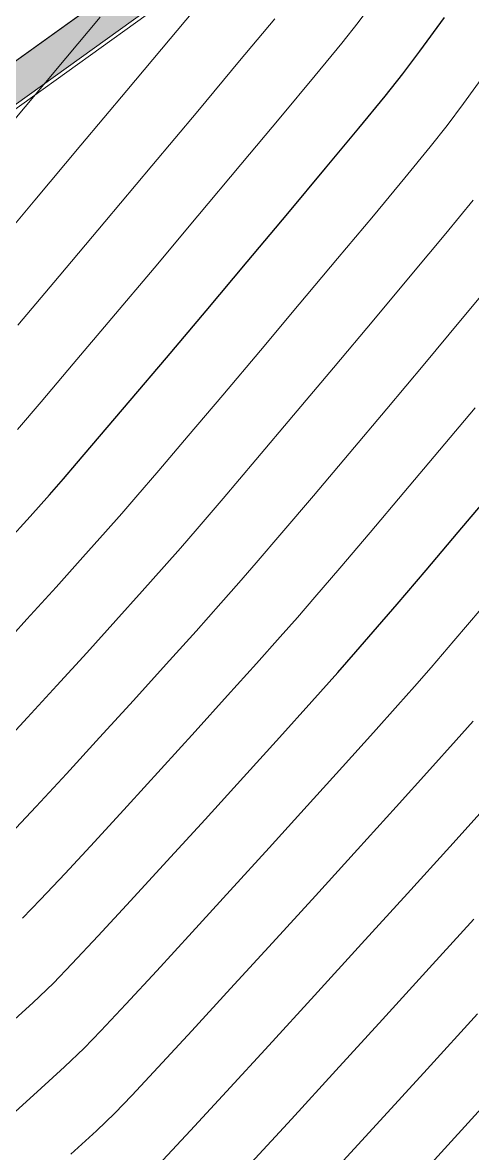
# Model space of a CAD drawing. Header units: millimetres. Extents: x 736950 to 740938, y 8500595 to 8502163.
# Drawn here: x 737817.15 to 737828.7, y 8501241.9 to 8501270.96 of the extents above; entities that cross this region are included whole.
import ezdxf

# ---------------------------------------------------------------- set-up
doc = ezdxf.new("R2010")
doc.units = ezdxf.units.MM
for name, color, linetype, lineweight in [('camino', 22, 'Continuous', 5), ('CAMINO ACTUAL', 1, 'Continuous', 13), ('CONT-MJR', 80, 'Continuous', 30), ('CONT-MNR', 96, 'Continuous', 15), ('pista', 251, 'Continuous', 5)]:
    doc.layers.add(name, color=color, linetype=linetype, lineweight=lineweight)

msp = doc.modelspace()

# ---------------------------------------------------------------- hatches: boundary and pattern name
at = {"layer": 'pista'}
h = msp.add_hatch(dxfattribs=at)
h.set_pattern_fill('HONEY', color=256, scale=3, angle=9.94991650582834, style=0)
h.set_pattern_definition([(9.94991650582834, (1479841.21072825, -18.49207214638591), (0.4979252195647159, 0.4170677100899267), [0.375, -0.75]), (129.9499165058283, (1479841.21072825, -18.49207214638591), (-0.6101538418184378, 0.222682034283025), [0.3749999999999999, -0.7499999999999998]), (69.94991650582834, (1479841.21072825, -18.49207214638591), (-0.112228622253722, 0.6397497443729518), [-0.75, 0.375])])
h.paths.add_polyline_path([(737744.7999806425, 8501250.923935566), (737743.4751223363, 8501250.754223157), (737756.465848178, 8501242.026572531), (737763.5739612179, 8501242.006896213), (737770.002546867, 8501243.455222024), (737769.8468594846, 8501244.342704736), (737763.4750639071, 8501242.907173423), (737756.7405500773, 8501242.925815564)])
h.paths.add_polyline_path([(737794.2809870465, 8501256.017245878), (737809.7820272583, 8501263.709828075), (737823.391616501, 8501273.483615467), (737837.0791595323, 8501280.557800073), (737851.5530432165, 8501285.77819753), (737870.8510758049, 8501293.050216693, -0.9976846880626209), (737871.0089264096, 8501292.63424804), (737865.2748787645, 8501289.581801567, 0.7845063948290762), (737866.1540430214, 8501286.121818589), (737883.2588851704, 8501291.348365877), (737897.4188924351, 8501296.516943583), (737903.2981396064, 8501301.44146652, -0.5512150924587264), (737904.1219025984, 8501301.177325813), (737906.855912117, 8501297.98174819, 0.5618964424650519), (737910.2738656431, 8501298.536066804), (737914.22079628, 8501308.558674501), (737925.6412323939, 8501300.72656757, 0.340189525830376), (737928.7023693406, 8501300.894137181), (737936.9171069289, 8501306.117412793, -0.358727273887905), (737938.1716059428, 8501305.962964654), (737943.1732157968, 8501301.051021611, 0.3417074120720416), (737946.0555081918, 8501300.709858142), (737955.8779356404, 8501307.072689936), (737971.8320576148, 8501314.464803053), (737988.5677626224, 8501323.411181662), (738023.1375471824, 8501336.282937778), (738044.4246208373, 8501357.728329657), (738061.4456776979, 8501362.208386911), (738078.9085143938, 8501363.070318012), (738112.0997810266, 8501372.051506756), (738118.6561313582, 8501373.365123207), (738128.3493353954, 8501376.976906104), (738155.2251721952, 8501366.826195797), (738176.6167526407, 8501363.543890122), (738193.8053773039, 8501353.328603027), (738204.7313956148, 8501340.877429372), (738207.705198212, 8501335.751671141), (738214.35685511, 8501331.742925933), (738229.9282901662, 8501313.374534177), (738233.5603594936, 8501308.186787868), (738234.53883727, 8501308.358438132), (738230.6417003467, 8501313.924784988), (738214.9478837823, 8501332.43754055), (738208.3676942562, 8501336.403214611), (738205.4657963786, 8501341.405035153), (738194.387784551, 8501354.029418997), (738176.9261677533, 8501364.406946706), (738155.4549153853, 8501367.70147717), (738128.3514754312, 8501377.93815071), (738118.4090486554, 8501374.233504975), (738111.8936108743, 8501372.928085677), (738078.7671659255, 8501363.964436961), (738061.3074614278, 8501363.102660457), (738043.958527311, 8501358.536303693), (738022.6381405202, 8501337.057350922), (737988.196920163, 8501324.233464561), (737971.4304040315, 8501315.270615296), (737955.4419368334, 8501307.862588815), (737945.5806043665, 8501301.47455489, -0.3391433520832071), (737943.8038299843, 8501301.693147572), (737938.8116631231, 8501306.59581691, 0.3560082385246841), (737936.4342009705, 8501306.876887502), (737928.158540546, 8501301.61487459, -0.3502196171718997), (737926.1502499409, 8501301.468794718), (737914.5128481541, 8501309.44969617, 0.4302069892023044), (737913.4330382891, 8501309.014522241), (737909.4507249827, 8501298.90206584, -0.5704007069138802), (737907.5397775185, 8501298.566836312), (737904.9064502402, 8501301.644734057, 0.4931454261128044), (737902.7202336333, 8501302.131411942), (737896.9620044216, 8501297.308254998), (737882.9728831241, 8501292.20205278), (737866.0373022418, 8501287.027224885, -0.7384715771871906), (737865.6977918843, 8501288.787355538), (737871.5108758068, 8501291.881875956, 0.9119586051647783), (737870.5337161538, 8501293.892406015), (737851.2416702455, 8501286.62264278), (737836.7183275839, 8501281.384406622), (737822.9200107896, 8501274.252970394), (737809.3164408724, 8501264.483505804), (737793.8201376351, 8501256.79327439), (737778.9884914039, 8501246.402265295), (737769.846859484, 8501244.34270474), (737770.0025468671, 8501243.455222024), (737779.3594973255, 8501245.563292695)])
h.paths.add_polyline_path([(738260.5182952256, 8501271.251537092), (738234.538837269, 8501308.358438132), (738233.56035949, 8501308.186787868), (738259.6897886079, 8501270.86568047), (738269.3749442189, 8501234.589470252), (738274.5057655985, 8501215.583008338), (738279.7983711922, 8501189.602392923), (738280.7089290785, 8501189.641305126), (738275.382018582, 8501215.790318219), (738270.2441657205, 8501234.822827347)])

# ---------------------------------------------------------------- linework, layer by layer
at = {"layer": 'camino'}
for p, q in [((737809.3164408691, 8501264.4835058), (737822.9200107896, 8501274.252970394)), ((737809.8337590815, 8501263.623863885), (737823.4440171311, 8501273.398131585))]:
    msp.add_line(p, q, dxfattribs=at)
at = {"layer": 'CAMINO ACTUAL'}
for points in [[(737744.7999806433, 8501250.923935566), (737756.7405500774, 8501242.925815562), (737763.4750639033, 8501242.907173423), (737778.9884914034, 8501246.402265295), (737793.8201376382, 8501256.793274388), (737809.3164408694, 8501264.4835058), (737822.9200107896, 8501274.252970394), (737836.7183275832, 8501281.38440662), (737851.2416702405, 8501286.62264278), (737870.5337161538, 8501293.892406015, -0.9119586051647784), (737871.5108758068, 8501291.881875956), (737865.6977918843, 8501288.787355538, 0.7384715771871907), (737866.0373022418, 8501287.027224885), (737882.9728831139, 8501292.202052778), (737896.9620044209, 8501297.308254996), (737902.7202336333, 8501302.131411942, -0.4931454261128045), (737904.9064502402, 8501301.644734057), (737907.5397775185, 8501298.566836312, 0.5704007069138803)], [(737743.4751223343, 8501250.754223157), (737756.4658481785, 8501242.02657253), (737763.5739612129, 8501242.00689621), (737779.3594973226, 8501245.563292693), (737794.2809870427, 8501256.017245876), (737809.7820272604, 8501263.709828077), (737823.3916164968, 8501273.483615467), (737837.0791595408, 8501280.557800079), (737851.5530432449, 8501285.77819753), (737870.8510758049, 8501293.050216693, -0.8808834008382581), (737871.0575678862, 8501292.660141705), (737865.2748787645, 8501289.581801567, 0.7845063945546641), (737866.1540430175, 8501286.121818589), (737883.2588851263, 8501291.348365862), (737897.4188924354, 8501296.516943585), (737903.2981396064, 8501301.44146652, -0.5512150924587267), (737904.1219025984, 8501301.177325813), (737906.855912117, 8501297.98174819, 0.5691577054920378)]]:
    msp.add_lwpolyline(points, format="xyb", dxfattribs=at)
at = {"layer": 'CONT-MJR', "extrusion": (0.8089009191362562, -0.5879449829877963, 0), "elevation": -4401449.956959719}
msp.add_lwpolyline([(7310487.183286266, 3625), (7310488.260830161, 3625)], dxfattribs=at)
at = {"layer": 'CONT-MJR', "extrusion": (0.8005123211170322, -0.5993162969082532, 0), "elevation": -4504309.906396938}
msp.add_lwpolyline([(7247562.783108609, 3625.000000000003), (7247563.511122055, 3625.000000000003)], dxfattribs=at)
at = {"layer": 'CONT-MJR', "extrusion": (0.7814183046206684, -0.6240075586110798, 0), "elevation": -4728305.059066265}
msp.add_lwpolyline([(7103456.5529821, 3625), (7103457.277718717, 3625)], dxfattribs=at)
at = {"layer": 'CONT-MJR', "extrusion": (0.7734595460052531, -0.6338456678824491, 0), "elevation": -4817813.655832327}
msp.add_lwpolyline([(7043054.751055033, 3625.00000000001), (7043055.821827031, 3625.00000000001)], dxfattribs=at)
at = {"layer": 'CONT-MJR', "extrusion": (0.7698311989290448, -0.638247542224386, 0), "elevation": -4857912.258402689}
msp.add_lwpolyline([(7015455.68016022, 3625), (7015457.015643669, 3625)], dxfattribs=at)
at = {"layer": 'CONT-MJR', "extrusion": (0.7677174394109174, -0.6407885245729236, 0), "elevation": -4881073.412802896}
msp.add_lwpolyline([(6999359.326972175, 3625.000000000006), (6999360.845781581, 3625.000000000006)], dxfattribs=at)
at = {"layer": 'CONT-MJR', "extrusion": (0.7662942045215708, -0.6424898381427159, 0), "elevation": -4896586.828888675}
msp.add_lwpolyline([(6988513.677698264, 3625.000000000013), (6988515.298430538, 3625.000000000013)], dxfattribs=at)
at = {"layer": 'CONT-MJR'}
for points, elevation in [([(737821.8561543121, 8501263.552663684), (737822.9127284698, 8501264.808584342)], 3625), ([(737820.8371082402, 8501262.344758477), (737821.8561543121, 8501263.552663684)], 3625), ([(737818.5331208438, 8501259.628919177), (737819.1227932759, 8501260.320907857)], 3625), ([(737817.833879082, 8501258.827631162), (737818.1921694201, 8501259.232859394)], 3625), ([(737816.7458158513, 8501257.615413051), (737817.3365857238, 8501258.271453295)], 3625), ([(737821.8346711905, 8501250.48399171), (737822.8163617856, 8501251.564820059)], 3620), ([(737818.410045381, 8501246.768534908), (737819.0884557796, 8501247.492232867)], 3620), ([(737827.533884102, 8501244.062442876), (737828.8293403862, 8501245.483926335)], 3615)]:
    msp.add_lwpolyline(points, dxfattribs=dict(at, elevation=elevation))
at = {"layer": 'CONT-MJR', "extrusion": (0.7634830422207275, -0.6458278750885432, 0), "elevation": -4927038.498356374}
msp.add_lwpolyline([(6967073.463088539, 3625.000000000013), (6967074.901118382, 3625.000000000013)], dxfattribs=at)
at = {"layer": 'CONT-MJR', "extrusion": (-0.7625295262087951, 0.6469534153706824, 0), "elevation": 4937310.533435261}
msp.add_lwpolyline([(-6959796.606096415, 3625.000000000013), (-6959797.820395917, 3625.000000000013)], dxfattribs=at)
at = {"layer": 'CONT-MJR', "extrusion": (0.7578634624977183, -0.6524131913220099, 0), "elevation": -4987168.216554174}
msp.add_lwpolyline([(6924156.079174204, 3625), (6924156.60177465, 3625)], dxfattribs=at)
at = {"layer": 'CONT-MJR', "extrusion": (0.7454673734945755, -0.6665421179903781, 0), "elevation": -5116427.941814378}
msp.add_lwpolyline([(6829197.00523719, 3625), (6829197.751316612, 3625)], dxfattribs=at)
at = {"layer": 'CONT-MJR', "extrusion": (-0.7647832513836093, 0.6442876519095451, 0), "elevation": 4912976.715531864}
msp.add_lwpolyline([(-6976993.310859233, 3620), (-6976994.652156478, 3620)], dxfattribs=at)
at = {"layer": 'CONT-MJR', "extrusion": (0.7633780896256906, -0.645951927220154, 0), "elevation": -4928161.917254077}
msp.add_lwpolyline([(6966274.342764729, 3620.00000000001), (6966275.617893651, 3620.00000000001)], dxfattribs=at)
at = {"layer": 'CONT-MJR', "extrusion": (0.7618366317368814, -0.6477692077768157, 0), "elevation": -4944748.416135271}
msp.add_lwpolyline([(6954509.710119279, 3620), (6954510.852853942, 3620)], dxfattribs=at)
at = {"layer": 'CONT-MJR', "extrusion": (-0.7597758155226282, 0.6501851352860394, 0), "elevation": 4966807.359775259}
msp.add_lwpolyline([(-6938771.77574562, 3620.000000000003), (-6938772.719861767, 3620.000000000003)], dxfattribs=at)
at = {"layer": 'CONT-MJR', "extrusion": (0.7561281805504148, -0.6544235437218923, 0), "elevation": -5005530.472433871}
msp.add_lwpolyline([(6910888.828917607, 3620), (6910889.508199188, 3620)], dxfattribs=at)
at = {"layer": 'CONT-MJR', "extrusion": (0.7488493323914267, -0.6627402789757949, 0), "elevation": -5081603.679119167}
msp.add_lwpolyline([(6855145.084765705, 3620), (6855145.787252432, 3620)], dxfattribs=at)
at = {"layer": 'CONT-MJR', "extrusion": (0.7451678907865097, -0.6668769110868845, 0), "elevation": -5119486.501023989}
msp.add_lwpolyline([(6826899.318425139, 3620.000000000003), (6826900.32523239, 3620.000000000003)], dxfattribs=at)
at = {"layer": 'CONT-MJR', "extrusion": (0.7431464167630767, -0.6691288390528387, 0), "elevation": -5140122.204754485}
msp.add_lwpolyline([(6811374.548554149, 3620.000000000013), (6811375.783075723, 3620.000000000013)], dxfattribs=at)
at = {"layer": 'CONT-MJR', "extrusion": (-0.7416357302007186, 0.6708028351830715, 0), "elevation": 5155467.889114597}
msp.add_lwpolyline([(-6799765.548973572, 3620), (-6799766.934594854, 3620)], dxfattribs=at)
at = {"layer": 'CONT-MJR', "extrusion": (0.7387216117409756, -0.6740106678286444, 0), "elevation": -5184888.581207855}
msp.add_lwpolyline([(6777355.788899842, 3620.000000000003), (6777357.246873386, 3620.000000000003)], dxfattribs=at)
at = {"layer": 'CONT-MJR', "extrusion": (0.736824415591215, -0.6760841520022967, 0), "elevation": -5203915.578189044}
msp.add_lwpolyline([(6762755.731885625, 3620), (6762757.111116396, 3620)], dxfattribs=at)
at = {"layer": 'CONT-MJR', "extrusion": (-0.7341142628478482, 0.6790259561190283, 0), "elevation": 5230924.190381129}
msp.add_lwpolyline([(-6741885.348029208, 3620.000000000003), (-6741886.571914121, 3620.000000000003)], dxfattribs=at)
at = {"layer": 'CONT-MJR', "extrusion": (0.7197005086320666, -0.6942846519078071, 0), "elevation": -5371276.86848687}
msp.add_lwpolyline([(6630606.937789457, 3620.00000000001), (6630607.62131082, 3620.00000000001)], dxfattribs=at)
at = {"layer": 'CONT-MJR', "extrusion": (0.6913085059636057, -0.7225597204261855, 0), "elevation": -5632598.318242644}
msp.add_lwpolyline([(6410100.655475996, 3620), (6410101.383498847, 3620)], dxfattribs=at)
at = {"layer": 'CONT-MJR', "extrusion": (0.6752581480293116, -0.7375814758520068, 0), "elevation": -5772144.186575974}
msp.add_lwpolyline([(6284734.919643393, 3620.00000000001), (6284735.930600503, 3620.00000000001)], dxfattribs=at)
at = {"layer": 'CONT-MJR', "extrusion": (-0.738504016617135, 0.6742490767070864, 0), "elevation": 5187067.362619592}
msp.add_lwpolyline([(-6775680.500391466, 3615.000000000013), (-6775682.419847062, 3615.000000000013)], dxfattribs=at)
at = {"layer": 'CONT-MJR', "extrusion": (-0.7377845882647767, 0.6750362222273513, 0), "elevation": 5194289.890800163}
msp.add_lwpolyline([(-6770143.41556322, 3615), (-6770145.242021734, 3615)], dxfattribs=at)
at = {"layer": 'CONT-MNR', "extrusion": (0.7670505162717602, -0.6415867092507656, 0), "elevation": -4888356.264467468}
msp.add_lwpolyline([(6994280.064331354, 3628.00000000001), (6994281.599495397, 3628.00000000001)], dxfattribs=at)
at = {"layer": 'CONT-MNR', "extrusion": (-0.8024785851771361, 0.5966809200335654, 0), "elevation": 4480456.798886845}
msp.add_lwpolyline([(-7262334.45027108, 3626.000000000013), (-7262335.16451088, 3626.000000000013)], dxfattribs=at)
at = {"layer": 'CONT-MNR', "extrusion": (-0.7665111066118556, 0.6422310514454037, 0), "elevation": 4894233.715522991}
msp.add_lwpolyline([(-6990167.703694623, 3629.000000000013), (-6990169.075359768, 3629.000000000013)], dxfattribs=at)
at = {"layer": 'CONT-MNR', "extrusion": (0.7682707879844011, -0.64012498492859, 0), "elevation": -4875027.672409235}
msp.add_lwpolyline([(7003576.138665254, 3627), (7003577.548747903, 3627)], dxfattribs=at)
at = {"layer": 'CONT-MNR', "extrusion": (-0.7800506781709248, 0.6257163410724386, 0), "elevation": 4743842.668288159}
msp.add_lwpolyline([(-7093091.142797161, 3626.000000000006), (-7093091.817593664, 3626.000000000006)], dxfattribs=at)
at = {"layer": 'CONT-MNR'}
for points, elevation in [([(737819.8209373947, 8501269.21438302), (737820.933672521, 8501270.543659681)], 3628), ([(737817.2068612401, 8501268.797273912), (737818.252820921, 8501270.047101283)], 3629), ([(737821.6433094065, 8501268.687551131), (737822.718881724, 8501269.974088514)], 3627), ([(737816.0800358319, 8501267.45006832), (737817.2068612401, 8501268.797273912)], 3629), ([(737827.6118429702, 8501267.765823819), (737828.052703738, 8501268.318686187)], 3624), ([(737817.4610649269, 8501266.397778941), (737818.642653145, 8501267.807661597)], 3628), ([(737826.9635619288, 8501266.973582147), (737827.6118429702, 8501267.765823819)], 3624), ([(737826.1557417696, 8501265.998156222), (737826.9635619288, 8501266.973582147)], 3624), ([(737820.5205359111, 8501264.65071451), (737821.6469507363, 8501265.990769593)], 3626), ([(737824.253008722, 8501263.722531835), (737825.2362636483, 8501264.895741101)], 3624), ([(737817.0195864572, 8501263.180633781), (737818.0829324303, 8501264.444343003)], 3627), ([(737828.3950092716, 8501263.301475745), (737829.2140896941, 8501264.29041286)], 3622), ([(737823.2538581456, 8501262.534723481), (737824.253008722, 8501263.722531835)], 3624), ([(737824.1036474636, 8501260.867886992), (737825.1311527331, 8501262.087446155)], 3623), ([(737826.501379207, 8501261.038271232), (737827.4734501059, 8501262.19707843)], 3622), ([(737817.0144582529, 8501260.501778807), (737817.6206429761, 8501261.215387845)], 3626), ([(737827.8562961622, 8501259.971633244), (737828.7713203896, 8501261.062757498)], 3621), ([(737820.6398440786, 8501259.445654426), (737821.399394668, 8501260.340089722)], 3624), ([(737824.6135702544, 8501258.801628439), (737825.5307635864, 8501259.88610446)], 3622), ([(737820.0559224641, 8501258.761400253), (737820.6398440786, 8501259.445654426)], 3624), ([(737818.0041788248, 8501256.452118205), (737818.6950113452, 8501257.219276378)], 3624), ([(737822.7021940978, 8501256.564848006), (737823.1473184993, 8501257.079949897)], 3622), ([(737820.2143427427, 8501256.34652434), (737820.7827903711, 8501256.983192695)], 3623), ([(737817.2572746812, 8501255.627923548), (737818.0041788248, 8501256.452118205)], 3624), ([(737828.2240500712, 8501255.073063526), (737828.9247207129, 8501255.896767713)], 3619), ([(737818.7915161622, 8501254.768298905), (737819.5363159182, 8501255.592214823)], 3623), ([(737820.8341169943, 8501254.473559178), (737821.5996337481, 8501255.32488415)], 3622), ([(737826.7877053518, 8501253.417583134), (737827.2122187756, 8501253.896836616)], 3619), ([(737828.2802733816, 8501252.516905032), (737828.715560335, 8501253.007499484)], 3618), ([(737824.4564981872, 8501250.829984292), (737825.3640374435, 8501251.833336223)], 3619), ([(737817.4967270152, 8501250.81830118), (737818.2735511637, 8501251.658838354)], 3622), ([(737816.8406032567, 8501250.118924763), (737817.4967270152, 8501250.81830118)], 3622), ([(737818.2374126834, 8501249.094629882), (737818.9918802283, 8501249.909176223)], 3621), ([(737824.6691005544, 8501248.523004713), (737825.7455953874, 8501249.708034948)], 3618), ([(737823.5658064089, 8501247.312082058), (737824.6691005544, 8501248.523004713)], 3618), ([(737827.5889857766, 8501246.657743497), (737828.7349918018, 8501247.918337364)], 3616), ([(737821.4924244327, 8501245.048905931), (737822.489114014, 8501246.134353593)], 3618), ([(737821.4569363205, 8501242.48857385), (737822.3857895599, 8501243.495016895)], 3617), ([(737823.0156799414, 8501241.654906051), (737824.0502326128, 8501242.781589668)], 3616), ([(737818.3828216473, 8501241.879535405), (737819.0417649274, 8501242.482633485)], 3618)]:
    msp.add_lwpolyline(points, dxfattribs=dict(at, elevation=elevation))
at = {"layer": 'CONT-MNR', "extrusion": (-0.7723512264976508, 0.6351957044309844, 0), "elevation": 4830110.150331207}
msp.add_lwpolyline([(-7034629.060494857, 3626.000000000004), (-7034630.136486654, 3626.000000000004)], dxfattribs=at)
at = {"layer": 'CONT-MNR', "extrusion": (0.7692106390532316, -0.6389952994876558, 0), "elevation": -4864728.7351594}
msp.add_lwpolyline([(7010732.130656226, 3626.000000000004), (7010733.514861738, 3626.000000000004)], dxfattribs=at)
at = {"layer": 'CONT-MNR', "extrusion": (0.8087442564574576, -0.5881604607988147, 0), "elevation": -4403395.682431208}
msp.add_lwpolyline([(7309313.9117226, 3624), (7309314.992296195, 3624)], dxfattribs=at)
at = {"layer": 'CONT-MNR', "extrusion": (0.7666063706852103, -0.6421173354028451, 0), "elevation": -4893194.960333435}
msp.add_lwpolyline([(6990892.20108545, 3628), (6990894.036083799, 3628)], dxfattribs=at)
at = {"layer": 'CONT-MNR', "extrusion": (-0.7665303381241644, 0.6422080976873885, 0), "elevation": 4894020.91804029}
msp.add_lwpolyline([(-6990313.561058867, 3627), (-6990315.39553526, 3627)], dxfattribs=at)
at = {"layer": 'CONT-MNR', "extrusion": (0.8007748629205209, -0.5989654571965072, 0), "elevation": -4501131.907489303}
msp.add_lwpolyline([(7249535.489466596, 3624), (7249536.188442473, 3624)], dxfattribs=at)
at = {"layer": 'CONT-MNR', "extrusion": (0.7674716124388556, -0.641082930751165, 0), "elevation": -4883759.344324898}
msp.add_lwpolyline([(6997486.903016386, 3626.000000000003), (6997488.50240001, 3626.000000000003)], dxfattribs=at)
at = {"layer": 'CONT-MNR', "extrusion": (0.7660286703028156, -0.6428064065285134, 0), "elevation": -4899477.442200823}
msp.add_lwpolyline([(6986488.310556967, 3627.00000000001), (6986490.19333061, 3627.00000000001)], dxfattribs=at)
at = {"layer": 'CONT-MNR', "extrusion": (-0.7663326218987782, 0.6424440151590987, 0), "elevation": 4896170.659844082}
msp.add_lwpolyline([(-6988806.557503713, 3626.000000000006), (-6988808.279016434, 3626.000000000006)], dxfattribs=at)
at = {"layer": 'CONT-MNR', "extrusion": (0.766243458870734, -0.6425503573556035, 0), "elevation": -4897143.958486431}
msp.add_lwpolyline([(6988122.895512535, 3628.000000000003), (6988124.642686153, 3628.000000000003)], dxfattribs=at)
at = {"layer": 'CONT-MNR', "extrusion": (0.7736004872528437, -0.6336736432282494, 0), "elevation": -4816243.796406559}
msp.add_lwpolyline([(7044125.331694061, 3623.000000000006), (7044126.440658605, 3623.000000000006)], dxfattribs=at)
at = {"layer": 'CONT-MNR', "extrusion": (-0.7655973884498783, 0.643320012745388, 0), "elevation": 4904161.95324249}
msp.add_lwpolyline([(-6983198.995626677, 3627), (-6983200.817429822, 3627)], dxfattribs=at)
at = {"layer": 'CONT-MNR', "extrusion": (-0.7679475279645167, 0.6405127588839961, 0), "elevation": 4878557.566116301}
msp.add_lwpolyline([(-7001111.838909375, 3624.00000000001), (-7001113.274443811, 3624.00000000001)], dxfattribs=at)
at = {"layer": 'CONT-MNR', "extrusion": (0.7698371604230287, -0.6382403516166993, 0), "elevation": -4857843.285033076}
msp.add_lwpolyline([(7015500.372676282, 3623.000000000003), (7015501.736376208, 3623.000000000003)], dxfattribs=at)
at = {"layer": 'CONT-MNR', "extrusion": (-0.7647855864086577, 0.6442848801745744, 0), "elevation": 4912961.777355544}
msp.add_lwpolyline([(-6977009.590168722, 3626.000000000003), (-6977011.27677571, 3626.000000000003)], dxfattribs=at)
at = {"layer": 'CONT-MNR', "extrusion": (0.7675842401492795, -0.6409480745539791, 0), "elevation": -4882524.619626355}
msp.add_lwpolyline([(6998344.003451979, 3623.000000000009), (6998345.533031687, 3623.000000000009)], dxfattribs=at)
at = {"layer": 'CONT-MNR', "extrusion": (0.7641134622407796, -0.6450818683100685, 0), "elevation": -4920233.089663878}
msp.add_lwpolyline([(6971882.18937237, 3626.00000000001), (6971883.718941356, 3626.00000000001)], dxfattribs=at)
at = {"layer": 'CONT-MNR', "extrusion": (0.7660092303299839, -0.6428295723201181, 0), "elevation": -4899681.81102183}
msp.add_lwpolyline([(6986341.041944054, 3623.00000000001), (6986342.648528752, 3623.00000000001)], dxfattribs=at)
at = {"layer": 'CONT-MNR', "extrusion": (0.7678012223182876, -0.6406881324065115, 0), "elevation": -4880152.964169251}
msp.add_lwpolyline([(6999996.812168035, 3622), (6999998.250557661, 3622)], dxfattribs=at)
at = {"layer": 'CONT-MNR', "extrusion": (-0.7642755880807023, 0.6448897777635314, 0), "elevation": 4918477.005485216}
msp.add_lwpolyline([(-6973120.597626565, 3624.000000000013), (-6973122.097363583, 3624.000000000013)], dxfattribs=at)
at = {"layer": 'CONT-MNR', "extrusion": (0.7633371393651537, -0.6460003186267201, 0), "elevation": -4928613.861954712}
msp.add_lwpolyline([(6965958.835173855, 3626.000000000003), (6965960.114647423, 3626.000000000003)], dxfattribs=at)
at = {"layer": 'CONT-MNR', "extrusion": (-0.7633243045280685, 0.6460154844249018, 0), "elevation": 4928748.810266405}
msp.add_lwpolyline([(-6965862.685460045, 3624), (-6965864.058954068, 3624)], dxfattribs=at)
at = {"layer": 'CONT-MNR', "extrusion": (0.7636044530537077, -0.645684318592722, 0), "elevation": -4925725.059545025}
msp.add_lwpolyline([(6968000.61495016, 3623.00000000001), (6968002.108894635, 3623.00000000001)], dxfattribs=at)
at = {"layer": 'CONT-MNR', "extrusion": (-0.7647902020332411, 0.644279401249143, 0), "elevation": 4912904.892544779}
msp.add_lwpolyline([(-6977046.057017621, 3622.000000000006), (-6977047.56353113, 3622.000000000006)], dxfattribs=at)
at = {"layer": 'CONT-MNR', "extrusion": (0.7648018081867245, -0.6442656239427313, 0), "elevation": -4912777.481297823}
msp.add_lwpolyline([(6977134.700372497, 3621.00000000001), (6977136.122369509, 3621.00000000001)], dxfattribs=at)
at = {"layer": 'CONT-MNR', "extrusion": (-0.7623500021295455, 0.6471649513478631, 0), "elevation": 4939237.86607556}
msp.add_lwpolyline([(-6958427.342641262, 3623), (-6958428.646936101, 3623)], dxfattribs=at)
at = {"layer": 'CONT-MNR', "extrusion": (0.7621638489941008, -0.6473841728730303, 0), "elevation": -4941237.150310506}
msp.add_lwpolyline([(6957006.852749937, 3622), (6957008.106725652, 3622)], dxfattribs=at)
at = {"layer": 'CONT-MNR', "extrusion": (-0.763464158640095, 0.6458501981667049, 0), "elevation": 4927235.310868859}
msp.add_lwpolyline([(-6966930.789451508, 3621.000000000003), (-6966932.136831528, 3621.000000000003)], dxfattribs=at)
at = {"layer": 'CONT-MNR', "extrusion": (0.7572559399483264, -0.6531182445874382, 0), "elevation": -4993608.579069019}
msp.add_lwpolyline([(6919511.882021677, 3624), (6919512.433853578, 3624)], dxfattribs=at)
at = {"layer": 'CONT-MNR', "extrusion": (-0.7606058424765073, 0.6492139496272418, 0), "elevation": 4957943.810469509}
msp.add_lwpolyline([(-6945110.561012757, 3623.000000000009), (-6945111.586772328, 3623.000000000009)], dxfattribs=at)
at = {"layer": 'CONT-MNR', "extrusion": (0.7491624088960221, -0.6623863563639497, 0), "elevation": -5078370.758254407}
msp.add_lwpolyline([(6857544.24651796, 3624), (6857544.879043627, 3624)], dxfattribs=at)
at = {"layer": 'CONT-MNR', "extrusion": (-0.7570346933211933, 0.6533746804920487, 0), "elevation": 4995950.127909657}
msp.add_lwpolyline([(-6917820.519734088, 3623.000000000003), (-6917821.178080809, 3623.000000000003)], dxfattribs=at)
at = {"layer": 'CONT-MNR', "extrusion": (0.7454673739159811, -0.666542117519074, 0), "elevation": -5116426.223514573}
msp.add_lwpolyline([(6829197.129556268, 3624.00000000001), (6829198.002004154, 3624.00000000001)], dxfattribs=at)
at = {"layer": 'CONT-MNR', "extrusion": (0.7602735494622982, -0.6496030557101765, 0), "elevation": -4961495.153425948}
msp.add_lwpolyline([(6942573.066136808, 3622.00000000001), (6942574.073594692, 3622.00000000001)], dxfattribs=at)
at = {"layer": 'CONT-MNR', "extrusion": (0.7619921459923467, -0.6475862640961267, 0), "elevation": -4943080.144295667}
msp.add_lwpolyline([(6955696.544904321, 3621.00000000001), (6955697.74506845, 3621.00000000001)], dxfattribs=at)
at = {"layer": 'CONT-MNR', "extrusion": (0.7494583331288382, -0.6620515137840434, 0), "elevation": -5075304.120772008}
msp.add_lwpolyline([(6859813.254271192, 3623), (6859813.882714987, 3623)], dxfattribs=at)
at = {"layer": 'CONT-MNR', "extrusion": (0.7599969368822868, -0.6499266542691886, 0), "elevation": -4964448.518244514}
msp.add_lwpolyline([(6940460.578322422, 3621), (6940461.55867344, 3621)], dxfattribs=at)
at = {"layer": 'CONT-MNR', "extrusion": (0.7493508133390427, -0.6621732088722067, 0), "elevation": -5076416.297002157}
msp.add_lwpolyline([(6858989.247749958, 3622), (6858989.947563355, 3622)], dxfattribs=at)
at = {"layer": 'CONT-MNR', "extrusion": (0.7437115686167394, -0.6685006377750353, 0), "elevation": -5134369.860574609}
msp.add_lwpolyline([(6815714.962287987, 3623.000000000003), (6815715.976538062, 3623.000000000003)], dxfattribs=at)
at = {"layer": 'CONT-MNR', "extrusion": (-0.7563359219866972, 0.6541834399558986, 0), "elevation": 5003337.730992395}
msp.add_lwpolyline([(-6912477.426242204, 3621), (-6912478.114191439, 3621)], dxfattribs=at)
at = {"layer": 'CONT-MNR', "extrusion": (-0.7457970668892897, 0.6661732019672754, 0), "elevation": 5113043.295625008}
msp.add_lwpolyline([(-6831728.263684183, 3622), (-6831729.22313837, 3622)], dxfattribs=at)
at = {"layer": 'CONT-MNR', "extrusion": (-0.7386281969942248, 0.6741130369641732, 0), "elevation": 5185834.618896293}
msp.add_lwpolyline([(-6776638.236481603, 3624), (-6776639.348666191, 3624)], dxfattribs=at)
at = {"layer": 'CONT-MNR', "extrusion": (-0.7493498893232635, 0.6621742545366837, 0), "elevation": 5076424.152798995}
msp.add_lwpolyline([(-6858982.52699724, 3621), (-6858983.192832535, 3621)], dxfattribs=at)
at = {"layer": 'CONT-MNR', "extrusion": (0.7458524041968735, -0.6661112453289944, 0), "elevation": -5112474.043794941}
msp.add_lwpolyline([(6832153.398808321, 3621), (6832154.318829273, 3621)], dxfattribs=at)
at = {"layer": 'CONT-MNR', "extrusion": (0.7596161068451277, -0.6503717169599641, 0), "elevation": -4968509.655109566}
msp.add_lwpolyline([(6937551.992764227, 3619.000000000013), (6937552.890794874, 3619.000000000013)], dxfattribs=at)
at = {"layer": 'CONT-MNR', "extrusion": (0.7398784951966225, -0.6727405237872782, 0), "elevation": -5173242.328479733}
msp.add_lwpolyline([(6786255.042778397, 3623), (6786256.185516786, 3623)], dxfattribs=at)
at = {"layer": 'CONT-MNR', "extrusion": (0.7417386999975145, -0.670688974805757, 0), "elevation": -5154427.38110524}
msp.add_lwpolyline([(6800556.484278881, 3622.00000000001), (6800557.740390099, 3622.00000000001)], dxfattribs=at)
at = {"layer": 'CONT-MNR', "extrusion": (-0.7437713925022836, 0.668434077299485, 0), "elevation": 5133756.448121876}
msp.add_lwpolyline([(-6816174.917355685, 3621), (-6816176.02800075, 3621)], dxfattribs=at)
at = {"layer": 'CONT-MNR', "extrusion": (-0.7560032979212599, 0.6545678066726006, 0), "elevation": 5006847.311485801}
msp.add_lwpolyline([(-6909933.922479842, 3619.000000000009), (-6909934.57600658, 3619.000000000009)], dxfattribs=at)
at = {"layer": 'CONT-MNR', "extrusion": (0.7375333141935012, -0.6753107510285545, 0), "elevation": -5196822.799707863}
msp.add_lwpolyline([(6768213.313065625, 3623.000000000013), (6768214.423557082, 3623.000000000013)], dxfattribs=at)
at = {"layer": 'CONT-MNR', "extrusion": (0.7398388159480905, -0.6727841603490138, 0), "elevation": -5173640.857059185}
msp.add_lwpolyline([(6785949.664932286, 3622), (6785950.958054645, 3622)], dxfattribs=at)
at = {"layer": 'CONT-MNR', "extrusion": (-0.7421355481759938, 0.670249825164854, 0), "elevation": 5150399.543918035}
msp.add_lwpolyline([(-6803606.651546135, 3621.000000000003), (-6803607.889247489, 3621.000000000003)], dxfattribs=at)
at = {"layer": 'CONT-MNR', "extrusion": (0.7448511655281934, -0.6672306506833241, 0), "elevation": -5122725.706657575}
msp.add_lwpolyline([(6824468.217995553, 3619.00000000001), (6824469.164189571, 3619.00000000001)], dxfattribs=at)
at = {"layer": 'CONT-MNR', "extrusion": (0.7342990718754364, -0.6788260992646591, 0), "elevation": -5229093.944657707}
msp.add_lwpolyline([(6743310.871241109, 3623.00000000001), (6743311.885169365, 3623.00000000001)], dxfattribs=at)
at = {"layer": 'CONT-MNR', "extrusion": (0.7405751503524425, -0.6719735461165546, 0), "elevation": -5166204.626578948}
msp.add_lwpolyline([(6791611.812590906, 3621), (6791613.11377997, 3621)], dxfattribs=at)
at = {"layer": 'CONT-MNR', "extrusion": (-0.7429528065927339, 0.6693438034194236, 0), "elevation": 5142090.810964693}
msp.add_lwpolyline([(-6809887.744552916, 3619.000000000013), (-6809888.928306703, 3619.000000000013)], dxfattribs=at)
at = {"layer": 'CONT-MNR', "extrusion": (0.7375530261492378, -0.6752892221989789, 0), "elevation": -5196623.520008869}
msp.add_lwpolyline([(6768364.615103018, 3622.000000000013), (6768365.87102954, 3622.000000000013)], dxfattribs=at)
at = {"layer": 'CONT-MNR', "extrusion": (0.7442074552655235, -0.6679485485628469, 0), "elevation": -5129301.972747772}
msp.add_lwpolyline([(6819525.81948208, 3618), (6819526.831072747, 3618)], dxfattribs=at)
at = {"layer": 'CONT-MNR', "extrusion": (0.7388494857664465, -0.6738704900666431, 0), "elevation": -5183604.255777494}
msp.add_lwpolyline([(6778339.806867495, 3621.00000000001), (6778341.107977351, 3621.00000000001)], dxfattribs=at)
at = {"layer": 'CONT-MNR', "extrusion": (-0.7424030286375101, 0.6699535379933838, 0), "elevation": 5147678.248457662}
msp.add_lwpolyline([(-6805663.983285474, 3618), (-6805665.270976287, 3618)], dxfattribs=at)
at = {"layer": 'CONT-MNR', "extrusion": (-0.7366899863604663, 0.6762306292946336, 0), "elevation": 5205261.712808453}
msp.add_lwpolyline([(-6761721.480822654, 3621.000000000013), (-6761722.718290769, 3621.000000000013)], dxfattribs=at)
at = {"layer": 'CONT-MNR', "extrusion": (0.7404951512356613, -0.6720617017778019, 0), "elevation": -5167009.667539204}
msp.add_lwpolyline([(6790997.125253628, 3619), (6790998.578888968, 3619)], dxfattribs=at)
at = {"layer": 'CONT-MNR', "extrusion": (0.7411971098272468, -0.6712874528722672, 0), "elevation": -5159907.952546454}
msp.add_lwpolyline([(6796394.878939543, 3618.00000000001), (6796396.363094287, 3618.00000000001)], dxfattribs=at)
at = {"layer": 'CONT-MNR', "extrusion": (-0.7418802037332137, 0.6705324476181338, 0), "elevation": 5152983.749137891}
msp.add_lwpolyline([(-6801646.611907875, 3617.000000000003), (-6801648.005757193, 3617.000000000003)], dxfattribs=at)
at = {"layer": 'CONT-MNR', "extrusion": (0.7407844396693672, -0.6717428183045515, 0), "elevation": -5164081.898205291}
msp.add_lwpolyline([(6793222.675456043, 3617), (6793224.293425435, 3617)], dxfattribs=at)
at = {"layer": 'CONT-MNR', "extrusion": (0.7393541915546578, -0.6733167006918501, 0), "elevation": -5178520.553589872}
msp.add_lwpolyline([(6782222.02375714, 3619), (6782223.50971227, 3619)], dxfattribs=at)
at = {"layer": 'CONT-MNR', "extrusion": (-0.7286967501278747, 0.6848365106746821, 0), "elevation": 5284320.014554935}
msp.add_lwpolyline([(-6700116.534957302, 3621.000000000013), (-6700117.454506181, 3621.000000000013)], dxfattribs=at)
at = {"layer": 'CONT-MNR', "extrusion": (0.7380450743357192, -0.6747514121873202, 0), "elevation": -5191683.288872784}
msp.add_lwpolyline([(6772150.005290614, 3619), (6772151.455152802, 3619)], dxfattribs=at)
at = {"layer": 'CONT-MNR', "extrusion": (0.718714003518706, -0.695305818432518, 0), "elevation": -5380687.646858617}
msp.add_lwpolyline([(6622974.500310792, 3621.00000000001), (6622975.165677219, 3621.00000000001)], dxfattribs=at)
at = {"layer": 'CONT-MNR', "extrusion": (-0.7398945273816554, 0.6727228912046006, 0), "elevation": 5173070.34289676}
msp.add_lwpolyline([(-6786378.683338114, 3617.000000000003), (-6786380.434159562, 3617.000000000003)], dxfattribs=at)
at = {"layer": 'CONT-MNR', "extrusion": (0.7363529080920452, -0.6765976609066782, 0), "elevation": -5208627.222976721}
msp.add_lwpolyline([(6759125.337739763, 3619.000000000013), (6759126.683099275, 3619.000000000013)], dxfattribs=at)
at = {"layer": 'CONT-MNR', "extrusion": (0.7380562482410002, -0.6747391899337247, 0), "elevation": -5191569.431937627}
msp.add_lwpolyline([(6772235.575913993, 3618), (6772237.171630399, 3618)], dxfattribs=at)
at = {"layer": 'CONT-MNR', "extrusion": (0.7390288994427183, -0.6736737235401754, 0), "elevation": -5181792.286380759}
msp.add_lwpolyline([(6779719.522444688, 3617), (6779721.314849812, 3617)], dxfattribs=at)
at = {"layer": 'CONT-MNR', "extrusion": (-0.733874819025832, 0.6792847341136133, 0), "elevation": 5233299.08006365}
msp.add_lwpolyline([(-6740039.896991803, 3619.000000000003), (-6740041.069445688, 3619.000000000003)], dxfattribs=at)
at = {"layer": 'CONT-MNR', "extrusion": (0.7392579733672153, -0.6734223405954081, 0), "elevation": -5179484.494108476}
msp.add_lwpolyline([(6781482.177488136, 3616.000000000013), (6781483.957228946, 3616.000000000013)], dxfattribs=at)
at = {"layer": 'CONT-MNR', "extrusion": (-0.729613025891916, 0.6838602433603245, 0), "elevation": 5275341.043859438}
msp.add_lwpolyline([(-6707184.316421024, 3619), (-6707185.24758399, 3619)], dxfattribs=at)
at = {"layer": 'CONT-MNR', "extrusion": (0.7380495330059279, -0.6747465352484086, 0), "elevation": -5191635.123275951}
msp.add_lwpolyline([(6772183.491675577, 3617.000000000003), (6772185.234396667, 3617.000000000003)], dxfattribs=at)
at = {"layer": 'CONT-MNR', "extrusion": (0.7385484527902605, -0.6742004026112062, 0), "elevation": -5186622.493202367}
msp.add_lwpolyline([(6776022.667579755, 3616), (6776024.443676878, 3616)], dxfattribs=at)
at = {"layer": 'CONT-MNR', "extrusion": (0.7200100112097183, -0.693963676108326, 0), "elevation": -5368318.089740722}
msp.add_lwpolyline([(6633000.620032625, 3619.00000000001), (6633001.241582494, 3619.00000000001)], dxfattribs=at)
at = {"layer": 'CONT-MNR', "extrusion": (0.7343888146997004, -0.6787290098735793, 0), "elevation": -5228193.783455057}
msp.add_lwpolyline([(6743998.854039269, 3618.000000000013), (6744000.125954413, 3618.000000000013)], dxfattribs=at)
at = {"layer": 'CONT-MNR', "extrusion": (0.6915071550274345, -0.7223696107574457, 0), "elevation": -5630833.829513254}
msp.add_lwpolyline([(6411648.60253485, 3619), (6411649.298144706, 3619)], dxfattribs=at)
at = {"layer": 'CONT-MNR', "extrusion": (-0.7367775349729413, 0.6761352408795126, 0), "elevation": 5204379.35962876}
msp.add_lwpolyline([(-6762392.94300543, 3617.000000000013), (-6762394.544776721, 3617.000000000013)], dxfattribs=at)
at = {"layer": 'CONT-MNR', "extrusion": (0.7389857271354405, -0.6737210810788871, 0), "elevation": -5182221.616566539}
msp.add_lwpolyline([(6779387.813545748, 3614.000000000003), (6779389.880269479, 3614.000000000003)], dxfattribs=at)
at = {"layer": 'CONT-MNR', "extrusion": (0.6751935494355372, -0.7376406108672711, 0), "elevation": -5772692.804988451}
msp.add_lwpolyline([(6284228.928116856, 3619.000000000003), (6284229.880996767, 3619.000000000003)], dxfattribs=at)
at = {"layer": 'CONT-MNR', "extrusion": (-0.7305029922738682, 0.6829094949397942, 0), "elevation": 5266600.147468273}
msp.add_lwpolyline([(-6714047.986545795, 3618), (-6714048.977132059, 3618)], dxfattribs=at)
at = {"layer": 'CONT-MNR', "extrusion": (0.7377073742890313, -0.6751206039809355, 0), "elevation": -5195065.918510991}
msp.add_lwpolyline([(6769549.709024799, 3616.000000000013), (6769551.401745387, 3616.000000000013)], dxfattribs=at)
at = {"layer": 'CONT-MNR', "extrusion": (0.668550309038368, -0.7436669175677393, 0), "elevation": -5828825.404707472}
msp.add_lwpolyline([(6232198.30197203, 3619), (6232199.438655902, 3619)], dxfattribs=at)
at = {"layer": 'CONT-MNR', "extrusion": (0.7211075310155336, -0.6928231583259045, 0), "elevation": -5357810.771592843}
msp.add_lwpolyline([(6641488.752560515, 3618), (6641489.382266318, 3618)], dxfattribs=at)
at = {"layer": 'CONT-MNR', "extrusion": (-0.6916180374218993, 0.7222634493816508, 0), "elevation": 5629847.761898728}
msp.add_lwpolyline([(-6412512.367611248, 3618), (-6412513.024737502, 3618)], dxfattribs=at)
at = {"layer": 'CONT-MNR', "extrusion": (-0.7384657533016632, 0.6742909840718674, 0), "elevation": 5187450.151878537}
msp.add_lwpolyline([(-6775385.817701517, 3614.000000000013), (-6775387.880515591, 3614.000000000013)], dxfattribs=at)
at = {"layer": 'CONT-MNR', "extrusion": (0.7313780982047162, -0.6819721969893293, 0), "elevation": -5257984.563083025}
msp.add_lwpolyline([(6720795.237540712, 3617.000000000003), (6720796.283643004, 3617.000000000003)], dxfattribs=at)

doc.saveas('drawing.dxf')
